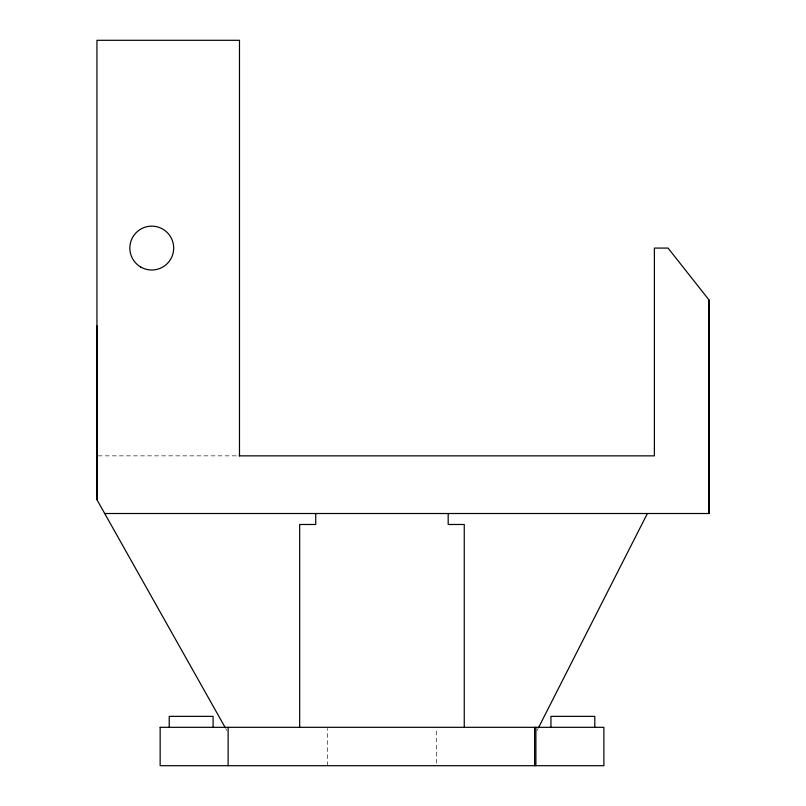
<?xml version="1.0" encoding="UTF-8"?>
<svg xmlns="http://www.w3.org/2000/svg" width="806" height="806" viewBox="0 0 806 806"><rect width="100%" height="100%" fill="white"/><g stroke="black" fill="none" stroke-linecap="round" stroke-linejoin="round"><path stroke-width="0.6" stroke-dasharray="4.03 3.02" d="M327.649 765.7L327.649 728.564M436.389 763.222L436.389 728.564M537.038 730.568L538.176 728.332M98.191 455.853L238.233 455.853M225.67 728.423L226.909 730.619"/><path stroke-width="1.21" d="M225.055 727.334L96.942 499.72L96.942 325.886M228.138 765.7L228.138 727.324M534.6 765.7L534.6 727.324M535.899 765.7L535.899 727.324M104.709 513.513L709.058 513.513L709.058 300.023L668.063 248.077L654.391 248.077L654.391 455.853L239.13 455.853M538.74 727.213L647.379 513.513M709.058 300.023L709.058 513.513M594.808 727.324L594.808 716.363L550.941 716.363L550.941 727.324M464.256 727.324L464.256 524.484L448.186 524.484L448.186 513.513M315.74 513.513L315.74 524.484L299.671 524.484L299.671 727.324M239.483 455.853L239.483 40.3L96.942 40.3L96.942 499.72M213.096 727.324L213.096 716.363L169.23 716.363L169.23 727.324M160.152 727.324L160.152 765.7L603.885 765.7L603.885 727.324L160.152 727.324M140.798 267.068A21.933 21.933 0 0 0 173.693 248.077A21.933 21.933 0 0 0 140.798 229.085A21.933 21.933 0 0 0 140.798 267.068"/></g></svg>
